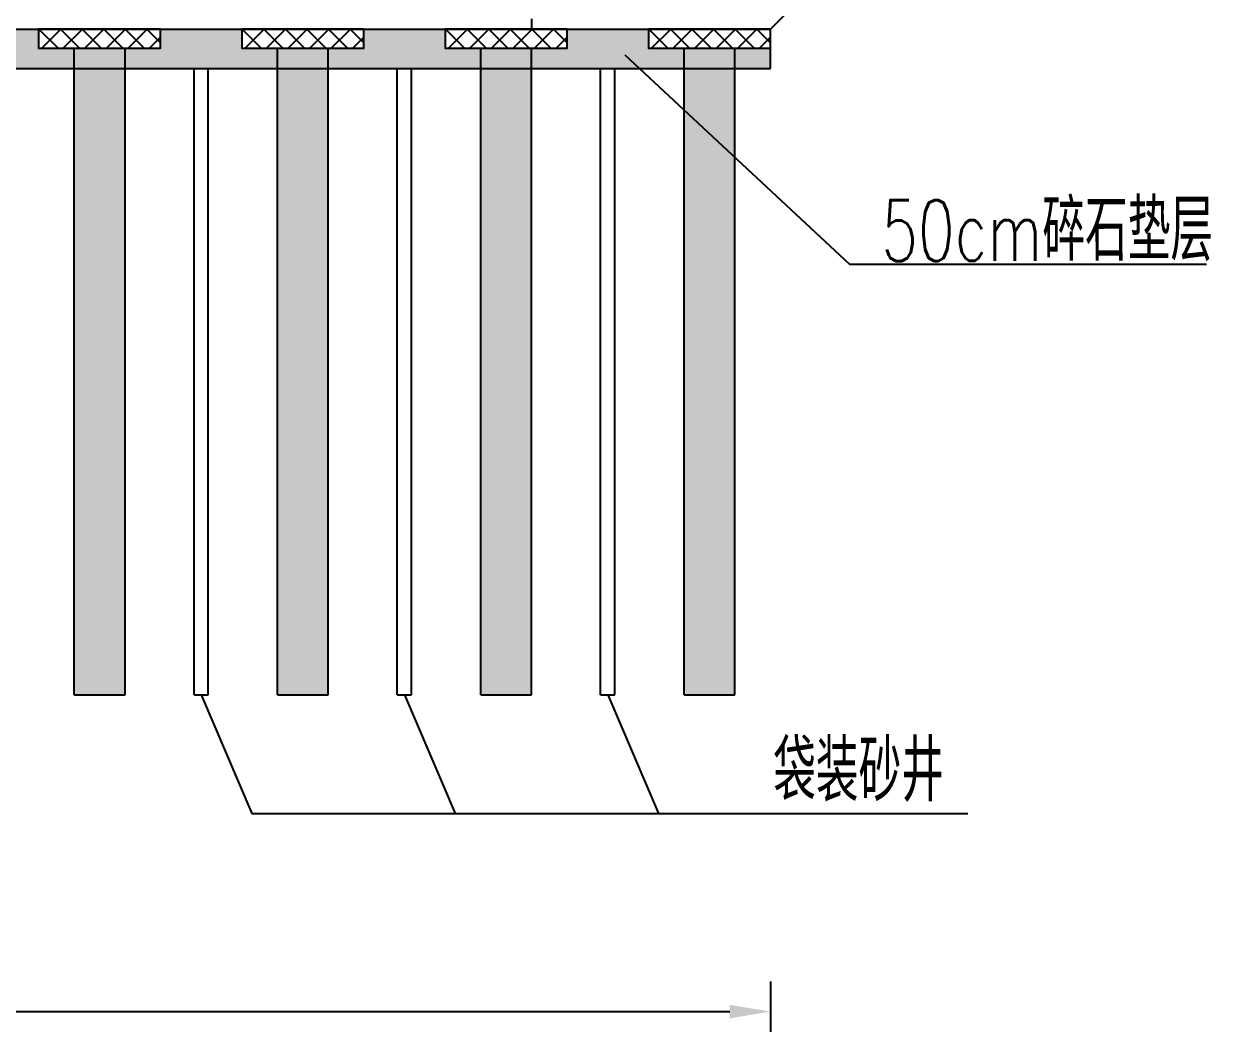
# Model space of a CAD drawing. Extents: x 216 to 1896, y 86 to 483.
# Drawn here: x 432.3 to 491.5, y 339.5 to 389.1 of the extents above; entities that cross this region are included whole.
import ezdxf
from ezdxf.enums import TextEntityAlignment as Align

# ---------------------------------------------------------------- set-up
doc = ezdxf.new("R2010")
doc.units = 0
doc.header["$LTSCALE"] = 5
doc.header["$MEASUREMENT"] = 0
doc.header["$PDMODE"] = 32
doc.header["$PDSIZE"] = 0.3
doc.linetypes.add('DASHED', pattern=[19.05, 12.7, -6.35])
doc.linetypes.add('RICAD_LTYPE1', pattern=[0])
doc.layers.get('0').update_dxf_attribs({"linetype": 'CONTINUOUS'})
doc.layers.get('DEFPOINTS').update_dxf_attribs({"linetype": 'RICAD_LTYPE1'})
for name, color, linetype in [('YOLLOW', 2, 'CONTINUOUS'), ('尺寸标注', 4, 'CONTINUOUS'), ('文字', 7, 'CONTINUOUS'), ('次轮廓', 7, 'CONTINUOUS'), ('结构', 7, 'CONTINUOUS')]:
    doc.layers.add(name, color=color, linetype=linetype)
doc.styles.get("Standard").update_dxf_attribs({"font": 'simplex1.shx', "width": 0.7, "bigfont": 'hztxt.shx'})
doc.dimstyles.new('比例1：200', dxfattribs={"dimtxt": 3, "dimasz": 2, "dimexe": 1, "dimexo": 1, "dimgap": 0.5, "dimtad": 1, "dimlfac": 20, "dimzin": 13, "dimdsep": 46, "dimtxsty": 'Standard', "dimcen": -0.09, "dimclrd": 256, "dimclre": 256, "dimclrt": 7, "dimaunit": 1, "dimadec": 0, "dimazin": 0, "dimtfac": 0.0005, "dimtix": 1, "dimtmove": 2, "dimatfit": 3, "dimfxl": 0, "dimtolj": 1, "dimtzin": 13, "dimarcsym": 0})
pattern_1 = [(0, (-1713.57348, -200.19616), (0.15625, 0.3125), [0, -0.3125])]

# ---------------------------------------------------------------- blocks, each defined once
blk = doc.blocks.new('*D121')
at = {"layer": 'DEFPOINTS', "color": 0}
for p in [(293.032, 342.966), (469.032, 342.966), (469.032, 340.482)]:
    blk.add_point(p, dxfattribs=at)
at = {"layer": '尺寸标注', "lineweight": -2}
for p, q in [((293.032, 341.966), (293.032, 339.482)), ((469.032, 341.966), (469.032, 339.482)), ((295.032, 340.482), (467.032, 340.482))]:
    blk.add_line(p, q, dxfattribs=at)
at = {"layer": '尺寸标注'}
for points in [[(295.032, 340.815), (295.032, 340.148), (293.032, 340.482)], [(467.032, 340.815), (467.032, 340.148), (469.032, 340.482)]]:
    blk.add_solid(points, dxfattribs=at)
at = {"layer": '尺寸标注', "color": 7, "insert": (381.032, 342.482), "char_height": 3, "attachment_point": 5}
blk.add_mtext('\\A1;3610', dxfattribs=at)

msp = doc.modelspace()

# ---------------------------------------------------------------- hatches: boundary and pattern name
at = {"layer": 'YOLLOW'}
h = msp.add_hatch(dxfattribs=at)
h.set_pattern_fill('HONEY', color=256, scale=5, style=0)
h.paths.add_polyline_path([(444.78208, 387.87328), (443.03208, 387.87328), (443.03208, 388.80928), (439.03208, 388.80928), (439.03208, 387.87328), (437.28208, 387.87328), (437.28208, 386.87328), (444.78208, 386.87328)])
h.paths.add_polyline_path([(454.78208, 387.87328), (453.03208, 387.87328), (453.03208, 388.80928), (449.03208, 388.80928), (449.03208, 387.87328), (447.28208, 387.87328), (447.28208, 386.87328), (454.78208, 386.87328)])
h.paths.add_polyline_path([(464.78208, 387.87328), (463.03208, 387.87328), (463.03208, 388.80928), (459.03208, 388.80928), (459.03208, 387.87328), (457.28208, 387.87328), (457.28208, 386.87328), (464.78208, 386.87328)])
h.paths.add_polyline_path([(434.78208, 387.87328), (433.03208, 387.87328), (433.03208, 388.80928), (429.03208, 388.80928), (429.03208, 387.87328), (427.28208, 387.87328), (427.28208, 386.87328), (434.78208, 386.87328)])
h.paths.add_polyline_path([(424.78208, 387.87328), (423.03208, 387.87328), (423.03208, 388.80928), (419.03208, 388.80928), (419.03208, 387.87328), (417.28208, 387.87328), (417.28208, 386.87328), (424.78208, 386.87328)])
h.paths.add_polyline_path([(414.78208, 387.87328), (413.03208, 387.87328), (413.03208, 388.80928), (409.03208, 388.80928), (409.03208, 387.87328), (407.28208, 387.87328), (407.28208, 386.87328), (414.78208, 386.87328)])
h.paths.add_polyline_path([(404.78208, 387.87328), (403.03208, 387.87328), (403.03208, 388.80928), (399.03208, 388.80928), (399.03208, 387.87328), (397.28208, 387.87328), (397.28208, 386.87328), (404.78208, 386.87328)])
h.paths.add_polyline_path([(393.03208, 388.80928), (389.03208, 388.80928), (389.03208, 387.87328), (387.28208, 387.87328), (387.28208, 386.87328), (394.78208, 386.87328), (394.78208, 387.87328), (393.03208, 387.87328)])
h.paths.add_polyline_path([(383.03208, 388.80928), (381.03213, 388.80928), (381.03208, 388.76593), (381.03208, 386.87328), (384.78208, 386.87328), (384.78208, 387.87328), (383.03208, 387.87328)])
h.paths.add_polyline_path([(381.03208, 388.76593), (381.03208, 388.80928), (379.03208, 388.80928), (379.03208, 387.87328), (377.28208, 387.87328), (377.28208, 386.87328), (381.02973, 386.87328)])
h.paths.add_polyline_path([(373.03208, 388.80928), (369.03208, 388.80928), (369.03208, 387.87328), (367.28208, 387.87328), (367.28208, 386.87328), (374.78208, 386.87328), (374.78208, 387.87328), (373.03208, 387.87328)])
h.paths.add_polyline_path([(363.03208, 388.80928), (359.03208, 388.80928), (359.03208, 387.87328), (357.28208, 387.87328), (357.28208, 386.87328), (364.78208, 386.87328), (364.78208, 387.87328), (363.03208, 387.87328)])
h.paths.add_polyline_path([(353.03208, 388.80928), (349.03208, 388.80928), (349.03208, 387.87328), (347.28208, 387.87328), (347.28208, 386.87328), (354.78208, 386.87328), (354.78208, 387.87328), (353.03208, 387.87328)])
h.paths.add_polyline_path([(343.03208, 388.80928), (339.03208, 388.80928), (339.03208, 387.87328), (337.28208, 387.87328), (337.28208, 386.87328), (344.78208, 386.87328), (344.78208, 387.87328), (343.03208, 387.87328)])
h.paths.add_polyline_path([(334.78208, 387.87328), (333.03208, 387.87328), (333.03208, 388.80928), (329.03208, 388.80928), (329.03208, 387.87328), (327.28208, 387.87328), (327.28208, 386.87328), (334.78208, 386.87328)])
h.paths.add_polyline_path([(323.03208, 388.80928), (319.03208, 388.80928), (319.03208, 387.87328), (317.28208, 387.87328), (317.28208, 386.87328), (324.78208, 386.87328), (324.78208, 387.87328), (323.03208, 387.87328)])
h.paths.add_polyline_path([(313.03208, 388.80928), (309.03208, 388.80928), (309.03208, 387.87328), (307.28208, 387.87328), (307.28208, 386.87328), (314.78208, 386.87328), (314.78208, 387.87328), (313.03208, 387.87328)])
h.paths.add_polyline_path([(303.03208, 388.80928), (299.03208, 388.80928), (299.03208, 387.87328), (297.28208, 387.87328), (297.28208, 386.87328), (304.78208, 386.87328), (304.78208, 387.87328), (303.03208, 387.87328)])
h.paths.add_polyline_path([(294.78208, 387.87328), (293.03208, 387.87328), (293.03208, 386.87328), (294.78208, 386.87328)])
h.paths.add_polyline_path([(469.03208, 387.87328), (467.28208, 387.87328), (467.28208, 386.87328), (469.03208, 386.87328)])
at = {"layer": '尺寸标注'}
h = msp.add_hatch(dxfattribs=at)
h.set_pattern_fill('ANSI37', color=8, scale=6, style=0)
h.set_pattern_definition([(45, (-1622.5035, -188.1965), (-0.53033009, 0.53033009), []), (135, (-1622.5035, -188.1965), (-0.53033009, -0.53033009), [])])
h.paths.add_polyline_path([(433.03208, 388.80928), (433.03208, 387.87328), (439.03208, 387.87328), (439.03208, 388.80928)])
h = msp.add_hatch(dxfattribs=at)
h.set_pattern_fill('ANSI37', color=8, scale=6, style=0)
h.set_pattern_definition([(45, (-1612.5035, -188.1965), (-0.53033009, 0.53033009), []), (135, (-1612.5035, -188.1965), (-0.53033009, -0.53033009), [])])
h.paths.add_polyline_path([(443.03208, 388.80928), (443.03208, 387.87328), (449.03208, 387.87328), (449.03208, 388.80928)])
h = msp.add_hatch(dxfattribs=at)
h.set_pattern_fill('ANSI37', color=8, scale=6, style=0)
h.set_pattern_definition([(45, (-1602.5035, -188.1965), (-0.53033009, 0.53033009), []), (135, (-1602.5035, -188.1965), (-0.53033009, -0.53033009), [])])
h.paths.add_polyline_path([(453.03208, 388.80928), (453.03208, 387.87328), (459.03208, 387.87328), (459.03208, 388.80928)])
h = msp.add_hatch(dxfattribs=at)
h.set_pattern_fill('ANSI37', color=8, scale=6, style=0)
h.set_pattern_definition([(45, (-1592.5035, -188.1965), (-0.53033009, 0.53033009), []), (135, (-1592.5035, -188.1965), (-0.53033009, -0.53033009), [])])
h.paths.add_polyline_path([(463.03208, 388.80928), (463.03208, 387.87328), (469.03208, 387.87328), (469.03208, 388.80928)])
at = {"layer": '次轮廓'}
h = msp.add_hatch(dxfattribs=at)
h.set_pattern_fill('DOTS', color=256, scale=5, style=0)
h.set_pattern_definition(pattern_1)
h.paths.add_polyline_path([(437.28208, 356.06503), (437.28208, 387.87328), (434.78208, 387.87328), (434.78208, 356.06503)])
h = msp.add_hatch(dxfattribs=at)
h.set_pattern_fill('DOTS', color=256, scale=5, style=0)
h.set_pattern_definition(pattern_1)
h.paths.add_polyline_path([(447.28208, 356.06503), (447.28208, 387.87328), (444.78208, 387.87328), (444.78208, 356.06503)])
h = msp.add_hatch(dxfattribs=at)
h.set_pattern_fill('DOTS', color=256, scale=5, style=0)
h.set_pattern_definition(pattern_1)
h.paths.add_polyline_path([(457.28208, 356.06503), (457.28208, 387.87328), (454.78208, 387.87328), (454.78208, 356.06503)])
h = msp.add_hatch(dxfattribs=at)
h.set_pattern_fill('DOTS', color=256, scale=5, style=0)
h.set_pattern_definition([(0, (-1703.57348, -200.19616), (0.15625, 0.3125), [0, -0.3125])])
h.paths.add_polyline_path([(467.28208, 356.06503), (467.28208, 387.87328), (464.78208, 387.87328), (464.78208, 356.06503)])

# ---------------------------------------------------------------- linework, layer by layer
at = {"color": 2}
for p, q in [((461.875, 387.54637), (472.92533, 377.24698)), ((472.92533, 377.24698), (490.48732, 377.24698))]:
    msp.add_line(p, q, dxfattribs=at)
at = {"layer": '尺寸标注'}
msp.add_line((469.03208, 388.80928), (491.48598, 411.72969), dxfattribs=at)
for points in [[(433.03208, 388.80928), (433.03208, 387.87328), (439.03208, 387.87328), (439.03208, 388.80928), (433.03208, 388.80928)], [(443.03208, 388.80928), (443.03208, 387.87328), (449.03208, 387.87328), (449.03208, 388.80928), (443.03208, 388.80928)], [(453.03208, 388.80928), (453.03208, 387.87328), (459.03208, 387.87328), (459.03208, 388.80928), (453.03208, 388.80928)], [(463.03208, 388.80928), (463.03208, 387.87328), (469.03208, 387.87328), (469.03208, 388.80928), (463.03208, 388.80928)]]:
    msp.add_lwpolyline(points, dxfattribs=at)
at = {"layer": '文字', "color": 2}
for p, q in [((441.02712, 356.06503), (443.52781, 350.22345)), ((451.02712, 356.06503), (453.52781, 350.22345)), ((461.02712, 356.06503), (463.52781, 350.22345)), ((443.52781, 350.22345), (478.74482, 350.22345))]:
    msp.add_line(p, q, dxfattribs=at)
at = {"layer": '次轮廓', "color": 1}
for p, q in [((293.03208, 388.80928), (469.03208, 388.80928)), ((293.03208, 386.87328), (469.03208, 386.87328))]:
    msp.add_line(p, q, dxfattribs=at)
at = {"layer": '次轮廓'}
for p, q in [((304.77712, 388.80928), (457.27712, 388.80928)), ((457.27712, 389.30928), (457.27712, 388.80928)), ((469.03208, 388.20528), (469.03208, 388.80928)), ((469.03208, 386.87328), (469.03208, 388.80928)), ((440.67712, 356.06503), (440.67712, 386.87328)), ((441.37712, 356.06503), (441.37712, 386.87328)), ((450.67712, 356.06503), (450.67712, 386.87328)), ((451.37712, 356.06503), (451.37712, 386.87328)), ((460.67712, 356.06503), (460.67712, 386.87328)), ((461.37712, 356.06503), (461.37712, 386.87328)), ((440.67712, 356.06503), (441.37712, 356.06503)), ((450.67712, 356.06503), (451.37712, 356.06503)), ((460.67712, 356.06503), (461.37712, 356.06503))]:
    msp.add_line(p, q, dxfattribs=at)
at = {"layer": '结构', "color": 1, "linetype": 'DASHED', "ltscale": 5}
for p, q in [((434.78208, 356.06503), (434.78208, 387.87328)), ((437.28208, 356.06503), (437.28208, 387.87328)), ((444.78208, 356.06503), (444.78208, 387.87328)), ((447.28208, 356.06503), (447.28208, 387.87328)), ((454.78208, 356.06503), (454.78208, 387.87328)), ((457.28208, 356.06503), (457.28208, 387.87328)), ((464.78208, 356.06503), (464.78208, 387.87328)), ((467.28208, 356.06503), (467.28208, 387.87328)), ((434.78208, 356.06503), (437.28208, 356.06503)), ((444.78208, 356.06503), (447.28208, 356.06503)), ((454.78208, 356.06503), (457.28208, 356.06503)), ((464.78208, 356.06503), (467.28208, 356.06503))]:
    msp.add_line(p, q, dxfattribs=at)

# ---------------------------------------------------------------- texts
at = {"width": 0.7}
msp.add_text('50cm碎石垫层', height=3, rotation=0.1010346, dxfattribs=at).set_placement((474.48694, 378.89746), align=Align.MIDDLE_LEFT)
at = {"layer": '文字', "width": 0.7}
msp.add_text('袋装砂井', height=3, dxfattribs=at).set_placement((469.16641, 352.32958), align=Align.MIDDLE_LEFT)

# ---------------------------------------------------------------- dimensions: what is measured, and where the dimension line sits
at = {"layer": '尺寸标注'}
dim = msp.add_linear_dim(base=(469.03208, 340.48155), p1=(293.03208, 342.96561), p2=(469.03208, 342.96561), text='3610', dimstyle='比例1：200', dxfattribs=at)
dim.commit()
dim.dimension.update_dxf_attribs({"geometry": '*D121', "text_midpoint": (381.03208, 342.48155)})

doc.saveas('drawing.dxf')
